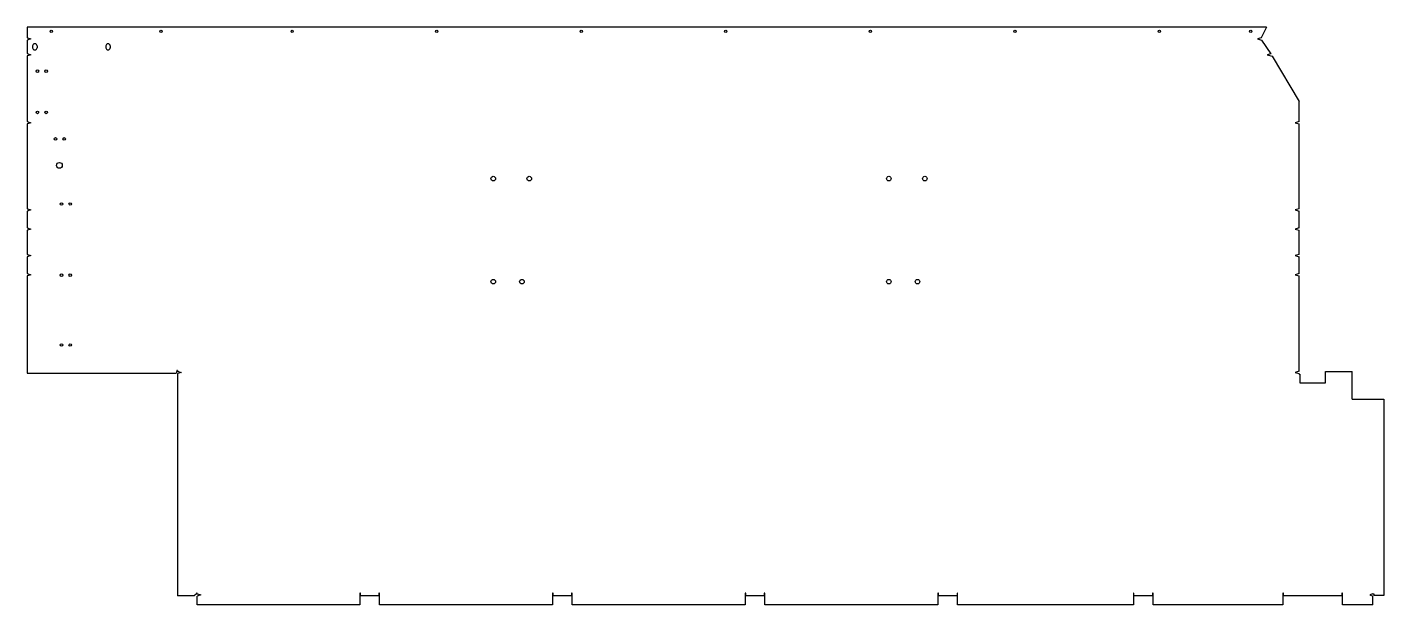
# Model space of a CAD drawing. Extents: x 17 to 3537, y 16 to 1513.
import ezdxf

# ---------------------------------------------------------------- set-up
doc = ezdxf.new("R2010")
doc.units = 0
doc.layers.get('0').update_dxf_attribs({"linetype": 'CONTINUOUS'})

msp = doc.modelspace()

# ---------------------------------------------------------------- linework, layer by layer
for p, q in [((16.7, 1513.4), (16.7, 1485.8)), ((3231.7, 1513.4), (16.7, 1513.4)), ((16.7, 1485.8), (26.7, 1482.8)), ((26.7, 1482.8), (16.7, 1479.8)), ((16.7, 1479.8), (16.7, 1444.8)), ((3218.2, 1485.8), (3208.3, 1482.8)), ((3208.3, 1482.8), (3219, 1479.7)), ((3231.7, 1513.4), (3218.2, 1485.8)), ((3219, 1479.7), (3243.5, 1444.6)), ((16.7, 1444.8), (26.7, 1441.8)), ((31, 1464.7), (31, 1460.2)), ((42.5, 1464.7), (42.5, 1460.2)), ((221, 1464.7), (221, 1460.2)), ((232.5, 1464.7), (232.5, 1460.2)), ((3243.5, 1444.6), (3234.1, 1441.8)), ((26.7, 1441.8), (16.7, 1438.8)), ((16.7, 1438.8), (16.7, 1268.8)), ((3234.1, 1441.8), (3247.1, 1437.9)), ((3247.1, 1437.9), (3316.7, 1320.8)), ((3316.7, 1268.8), (3316.7, 1320.8)), ((16.7, 1268.8), (26.7, 1265.8)), ((3316.7, 1268.8), (3306.7, 1265.8)), ((26.7, 1265.8), (16.7, 1262.8)), ((16.7, 1262.8), (16.7, 1042.8)), ((3306.7, 1265.8), (3316.7, 1262.8)), ((3316.7, 1042.8), (3316.7, 1262.8)), ((16.7, 1042.8), (26.7, 1039.8)), ((26.7, 1039.8), (16.7, 1036.8)), ((16.7, 1036.8), (16.7, 993)), ((3316.7, 1042.8), (3306.7, 1039.8)), ((3306.7, 1039.8), (3316.7, 1036.8)), ((3316.7, 993), (3316.7, 1036.8)), ((16.7, 993), (26.7, 990)), ((26.7, 990), (16.7, 987)), ((16.7, 987), (16.7, 924.4)), ((3316.7, 993), (3306.7, 990)), ((3306.7, 990), (3316.7, 987)), ((3316.7, 924.4), (3316.7, 987)), ((16.7, 924.4), (26.7, 921.4)), ((26.7, 921.4), (16.7, 918.4)), ((16.7, 918.4), (16.7, 874.6)), ((3316.7, 924.4), (3306.7, 921.4)), ((3306.7, 921.4), (3316.7, 918.4)), ((3316.7, 874.6), (3316.7, 918.4)), ((16.7, 874.6), (26.7, 871.6)), ((26.7, 871.6), (16.7, 868.6)), ((16.7, 868.6), (16.7, 616.1)), ((3316.7, 874.6), (3306.7, 871.6)), ((3306.7, 871.6), (3316.7, 868.6)), ((3316.7, 621.5), (3316.7, 868.6)), ((16.7, 616.1), (403.6, 616.1)), ((405.2, 623.6), (403.6, 616.1)), ((406.7, 623.6), (405.2, 623.6)), ((406.7, 623.6), (406.7, 621.5)), ((406.7, 621.5), (416.7, 618.5)), ((416.7, 618.5), (406.7, 615.5)), ((406.7, 615.5), (406.7, 39)), ((3316.7, 621.5), (3306.7, 618.5)), ((3306.7, 618.5), (3316.7, 615.5)), ((3316.7, 613.5), (3316.7, 615.5)), ((3316.7, 613.5), (3318.2, 613.5)), ((3318.2, 613.5), (3318.2, 591.7)), ((3385.3, 621), (3454.5, 621)), ((3385.3, 591.7), (3385.3, 621)), ((3454.5, 549), (3454.5, 621)), ((3318.2, 591.7), (3385.3, 591.7)), ((3454.5, 549), (3536.5, 549)), ((3536.5, 549), (3536.5, 40.3)), ((450.3, 39), (406.7, 39)), ((456.2, 44.6), (450.3, 39)), ((457.7, 46.5), (456.2, 46.5)), ((456.2, 46.5), (456.2, 44.6)), ((457.7, 44.5), (457.7, 46.5)), ((457.7, 44.5), (467.7, 41.5)), ((467.7, 41.5), (457.7, 38.5)), ((457.7, 15.9), (457.7, 38.5)), ((881.2, 46.5), (879.7, 46.5)), ((879.7, 46.5), (879.7, 15.9)), ((881.2, 39), (881.2, 46.5)), ((929.2, 39), (881.2, 39)), ((930.7, 46.5), (929.2, 46.5)), ((929.2, 46.5), (929.2, 39)), ((930.7, 15.9), (930.7, 46.5)), ((1381.2, 46.5), (1379.7, 46.5)), ((1379.7, 46.5), (1379.7, 15.9)), ((1381.2, 39), (1381.2, 46.5)), ((1429.2, 39), (1381.2, 39)), ((1430.7, 46.5), (1429.2, 46.5)), ((1429.2, 46.5), (1429.2, 39)), ((1430.7, 15.9), (1430.7, 46.5)), ((1881.2, 46.5), (1879.7, 46.5)), ((1879.7, 46.5), (1879.7, 15.9)), ((1881.2, 39), (1881.2, 46.5)), ((1929.2, 39), (1881.2, 39)), ((1930.7, 46.5), (1929.2, 46.5)), ((1929.2, 46.5), (1929.2, 39)), ((1930.7, 15.9), (1930.7, 46.5)), ((2381.2, 46.5), (2379.7, 46.5)), ((2379.7, 46.5), (2379.7, 15.9)), ((2381.2, 39), (2381.2, 46.5)), ((2429.2, 39), (2381.2, 39)), ((2430.7, 46.5), (2429.2, 46.5)), ((2429.2, 46.5), (2429.2, 39)), ((2430.7, 15.9), (2430.7, 46.5)), ((2888.2, 46.5), (2886.7, 46.5)), ((2886.7, 46.5), (2886.7, 15.9)), ((2888.2, 39), (2888.2, 46.5)), ((2936.2, 39), (2888.2, 39)), ((2937.7, 46.5), (2936.2, 46.5)), ((2936.2, 46.5), (2936.2, 39)), ((2937.7, 15.9), (2937.7, 46.5)), ((3275.8, 46.5), (3274.3, 46.5)), ((3274.3, 46.5), (3274.3, 15.9)), ((3275.8, 39), (3275.8, 46.5)), ((3427.8, 39), (3275.8, 39)), ((3429.3, 46.5), (3427.8, 46.5)), ((3427.8, 46.5), (3427.8, 39)), ((3429.3, 15.9), (3429.3, 46.5)), ((3507.7, 44.5), (3499.7, 41.5)), ((3499.7, 41.5), (3507.7, 38.5)), ((3507.7, 44.5), (3510.7, 44.5)), ((3507.7, 15.9), (3507.7, 38.5)), ((3510.7, 44.5), (3510.7, 40.3)), ((3536.5, 40.3), (3510.7, 40.3)), ((879.7, 15.9), (457.7, 15.9)), ((1379.7, 15.9), (930.7, 15.9)), ((1879.7, 15.9), (1430.7, 15.9)), ((2379.7, 15.9), (1930.7, 15.9)), ((2886.7, 15.9), (2430.7, 15.9)), ((3274.3, 15.9), (2937.7, 15.9)), ((3507.7, 15.9), (3429.3, 15.9))]:
    msp.add_line(p, q)
for centre, radius in [((79.3, 1502.4), 3), ((364, 1502.4), 3), ((704.3, 1502.4), 3), ((1079.3, 1502.4), 3), ((1454.3, 1502.4), 3), ((1829.3, 1502.4), 3), ((2204.3, 1502.4), 3), ((2579.3, 1502.4), 3), ((2954.3, 1502.4), 3), ((3191, 1502.4), 3), ((43.4, 1399.2), 3.25), ((66, 1399.2), 3.25), ((43.4, 1292.3), 3.25), ((66, 1292.3), 3.25), ((90.3, 1223.7), 3.25), ((112.9, 1223.7), 3.25), ((100.5, 1155.1), 7.5), ((1226, 1120.7), 6), ((1319.4, 1120.7), 6), ((2252.2, 1120.7), 6), ((2345.7, 1120.7), 6), ((106, 1054.8), 3.25), ((128.5, 1054.8), 3.25), ((106, 870.5), 3.25), ((128.5, 870.5), 3.25), ((1226, 853.6), 6), ((1300.4, 853.6), 6), ((2252.2, 853.6), 6), ((2326.7, 853.6), 6), ((106, 689.5), 3.25), ((128.5, 689.5), 3.25)]:
    msp.add_circle(centre, radius)
for centre, start, end in [((36.7, 1464.7), 0, 180), ((36.7, 1460.2), 180, 0), ((226.7, 1464.7), 0, 180), ((226.7, 1460.2), 180, 0)]:
    msp.add_arc(centre, 5.75, start, end)

doc.saveas('drawing.dxf')
